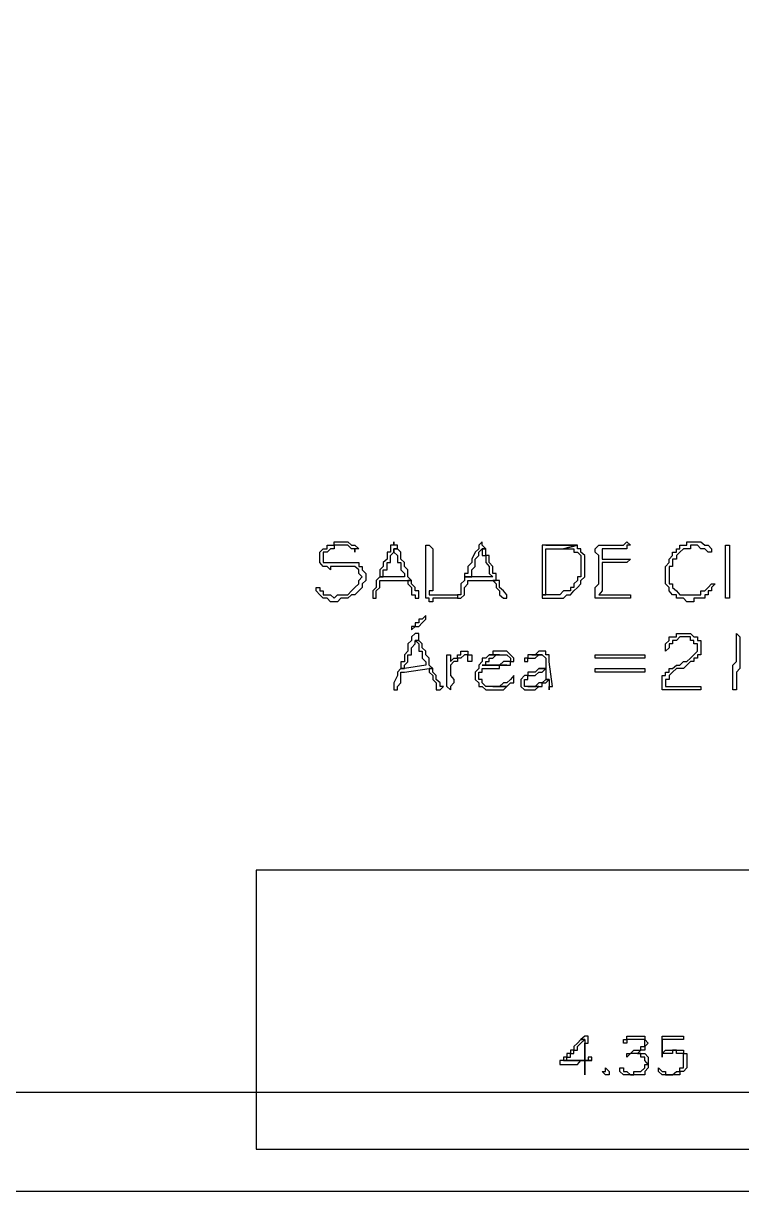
# Model space of a CAD drawing. Header units: millimetres. Extents: x -518.8 to -461.2, y 3.5 to 44.2.
# Drawn here: x -490.015 to -488.72, y 14.329 to 16.435 of the extents above; entities that cross this region are included whole.
import ezdxf

# ---------------------------------------------------------------- set-up
doc = ezdxf.new("R2010")
doc.units = ezdxf.units.MM
doc.header["$MEASUREMENT"] = 0
for name, color, linetype in [('10', 10, 'Continuous'), ('151', 151, 'Continuous'), ('16', 16, 'Continuous'), ('MYSOLIDS', 7, 'Continuous')]:
    doc.layers.add(name, color=color, linetype=linetype)

msp = doc.modelspace()

# ---------------------------------------------------------------- linework, layer by layer
at = {"layer": '10'}
msp.add_lwpolyline([(-486.7496, 14.3293), (-491.1105, 14.3293), (-491.1105, 18.3406)], dxfattribs=at)
at = {"layer": '151'}
msp.add_lwpolyline([(-488.5955, 14.406), (-488.5955, 14.909), (-489.5955, 14.909), (-489.5955, 14.406), (-488.5955, 14.406)], dxfattribs=at)
at = {"layer": '16'}
msp.add_lwpolyline([(-486.6985, 14.5082), (-491.1617, 14.5082)], dxfattribs=at)
at = {"layer": 'MYSOLIDS'}
for points in [[(-489.4173, 15.4819), (-489.4173, 15.4879), (-489.4173, 15.4879), (-489.4233, 15.4879), (-489.4233, 15.4879), (-489.4233, 15.4879), (-489.4301, 15.4947), (-489.4301, 15.4947), (-489.4361, 15.4947), (-489.4361, 15.4947), (-489.4429, 15.4947), (-489.4489, 15.4947), (-489.4549, 15.4947), (-489.4549, 15.4879), (-489.4617, 15.4879), (-489.4617, 15.4879), (-489.4677, 15.4819), (-489.4745, 15.4819), (-489.4745, 15.4759), (-489.4745, 15.4759), (-489.4745, 15.4691), (-489.4745, 15.4691), (-489.4745, 15.4631), (-489.4677, 15.4631), (-489.4617, 15.4631), (-489.4617, 15.4631), (-489.4617, 15.4631), (-489.4549, 15.4631), (-489.4489, 15.4631), (-489.4429, 15.4631), (-489.4429, 15.4631), (-489.4361, 15.4631), (-489.4301, 15.4631), (-489.4301, 15.4631), (-489.4233, 15.4631), (-489.4173, 15.4631), (-489.4173, 15.4631), (-489.4105, 15.4631), (-489.4105, 15.4563), (-489.4045, 15.4563), (-489.4045, 15.4563), (-489.4045, 15.4503), (-489.3978, 15.4436), (-489.3978, 15.4436), (-489.3978, 15.4375), (-489.3978, 15.4375), (-489.3978, 15.4308), (-489.4045, 15.4248), (-489.4045, 15.4248), (-489.4045, 15.418), (-489.4105, 15.412), (-489.4105, 15.412), (-489.4173, 15.4052), (-489.4173, 15.4052), (-489.4173, 15.4052), (-489.4233, 15.4052), (-489.4301, 15.3992), (-489.4301, 15.3992), (-489.4361, 15.3992), (-489.4429, 15.3992), (-489.4429, 15.3992), (-489.4489, 15.3924), (-489.4549, 15.3924), (-489.4549, 15.3924), (-489.4617, 15.3924), (-489.4677, 15.3992), (-489.4677, 15.3992), (-489.4745, 15.3992), (-489.4745, 15.3992), (-489.4805, 15.4052), (-489.4805, 15.4052), (-489.4872, 15.412), (-489.4872, 15.412), (-489.4872, 15.418), (-489.4872, 15.418), (-489.4805, 15.418), (-489.4805, 15.418), (-489.4805, 15.412), (-489.4805, 15.412), (-489.4745, 15.412), (-489.4745, 15.412), (-489.4745, 15.4052), (-489.4677, 15.4052), (-489.4677, 15.4052), (-489.4677, 15.4052), (-489.4617, 15.4052), (-489.4549, 15.3992), (-489.4489, 15.4052), (-489.4489, 15.4052), (-489.4429, 15.4052), (-489.4361, 15.4052), (-489.4301, 15.4052), (-489.4301, 15.4052), (-489.4233, 15.412), (-489.4233, 15.412), (-489.4233, 15.412), (-489.4173, 15.418), (-489.4173, 15.418), (-489.4105, 15.4248), (-489.4105, 15.4248), (-489.4105, 15.4308), (-489.4045, 15.4375), (-489.4045, 15.4375), (-489.4105, 15.4436), (-489.4105, 15.4503), (-489.4105, 15.4503), (-489.4105, 15.4503), (-489.4173, 15.4563), (-489.4173, 15.4563), (-489.4233, 15.4563), (-489.4233, 15.4563), (-489.4301, 15.4563), (-489.4361, 15.4563), (-489.4361, 15.4563), (-489.4429, 15.4563), (-489.4489, 15.4563), (-489.4549, 15.4563), (-489.4617, 15.4563), (-489.4617, 15.4503), (-489.4677, 15.4563), (-489.4745, 15.4563), (-489.4745, 15.4563), (-489.4745, 15.4563), (-489.4805, 15.4631), (-489.4805, 15.4631), (-489.4805, 15.4691), (-489.4805, 15.4691), (-489.4805, 15.4759), (-489.4805, 15.4759), (-489.4805, 15.4819), (-489.4745, 15.4879), (-489.4745, 15.4879), (-489.4677, 15.4879), (-489.4677, 15.4947), (-489.4617, 15.4947), (-489.4549, 15.4947), (-489.4549, 15.5007), (-489.4489, 15.5007), (-489.4429, 15.5007), (-489.4361, 15.5007), (-489.4361, 15.5007), (-489.4301, 15.5007), (-489.4301, 15.5007), (-489.4233, 15.4947), (-489.4233, 15.4947), (-489.4173, 15.4947), (-489.4105, 15.4879), (-489.4105, 15.4879), (-489.4173, 15.4879), (-489.4173, 15.4879), (-489.4173, 15.4819), (-489.4173, 15.4819), (-489.4173, 15.4819), (-489.4173, 15.4819), (-489.4173, 15.4819)], [(-489.3474, 15.5007), (-489.3474, 15.5007), (-489.3474, 15.4947), (-489.3474, 15.4947), (-489.3534, 15.4947), (-489.3534, 15.4879), (-489.3534, 15.4819), (-489.3594, 15.4819), (-489.3594, 15.4691), (-489.3662, 15.4631), (-489.3662, 15.4631), (-489.3662, 15.4563), (-489.3662, 15.4563), (-489.3722, 15.4503), (-489.3722, 15.4436), (-489.3722, 15.4436), (-489.3722, 15.4375), (-489.3662, 15.4375), (-489.3662, 15.4375), (-489.3662, 15.4436), (-489.3662, 15.4503), (-489.3594, 15.4503), (-489.3594, 15.4563), (-489.3594, 15.4563), (-489.3594, 15.4631), (-489.3534, 15.4631), (-489.3534, 15.4691), (-489.3534, 15.4759), (-489.3534, 15.4759), (-489.3474, 15.4819), (-489.3474, 15.4879), (-489.3406, 15.4879), (-489.3406, 15.4947), (-489.3474, 15.4947), (-489.3474, 15.5007), (-489.3474, 15.5007)], [(-489.188, 15.5007), (-489.188, 15.5007), (-489.194, 15.4947), (-489.194, 15.4947), (-489.194, 15.4947), (-489.194, 15.4879), (-489.2008, 15.4819), (-489.2008, 15.4819), (-489.2068, 15.4691), (-489.2068, 15.4631), (-489.2068, 15.4631), (-489.2136, 15.4563), (-489.2136, 15.4563), (-489.2136, 15.4503), (-489.2136, 15.4436), (-489.2196, 15.4436), (-489.2196, 15.4375), (-489.2136, 15.4375), (-489.2068, 15.4375), (-489.2068, 15.4436), (-489.2068, 15.4503), (-489.2068, 15.4503), (-489.2008, 15.4563), (-489.2008, 15.4563), (-489.2008, 15.4631), (-489.2008, 15.4631), (-489.2008, 15.4691), (-489.194, 15.4759), (-489.194, 15.4759), (-489.194, 15.4819), (-489.188, 15.4879), (-489.1812, 15.4879), (-489.188, 15.4947), (-489.188, 15.4947), (-489.188, 15.5007), (-489.188, 15.5007)], [(-488.9714, 15.4691), (-488.9271, 15.4691), (-488.9271, 15.4691), (-488.9271, 15.4691), (-488.9271, 15.4691), (-488.9203, 15.4691), (-488.9203, 15.4691), (-488.9271, 15.4631), (-488.9271, 15.4631), (-488.9271, 15.4631), (-488.9271, 15.4631), (-488.9714, 15.4631), (-488.9714, 15.4563), (-488.9714, 15.4563), (-488.9714, 15.4503), (-488.9714, 15.4503), (-488.9714, 15.4503), (-488.9714, 15.4436), (-488.9714, 15.4375), (-488.9714, 15.4375), (-488.9714, 15.4308), (-488.9714, 15.4308), (-488.9714, 15.4248), (-488.9714, 15.418), (-488.9714, 15.418), (-488.9714, 15.412), (-488.9775, 15.4052), (-488.9775, 15.4052), (-488.9714, 15.4052), (-488.9654, 15.4052), (-488.9587, 15.4052), (-488.9587, 15.4052), (-488.9527, 15.4052), (-488.9459, 15.4052), (-488.9459, 15.4052), (-488.9399, 15.4052), (-488.9331, 15.4052), (-488.9331, 15.4052), (-488.9271, 15.4052), (-488.9271, 15.4052), (-488.9203, 15.4052), (-488.9203, 15.4052), (-488.9203, 15.4052), (-488.9203, 15.4052), (-488.9203, 15.3992), (-488.9271, 15.3992), (-488.9331, 15.3992), (-488.9331, 15.3992), (-488.9399, 15.3992), (-488.9399, 15.3992), (-488.9459, 15.3992), (-488.9527, 15.3992), (-488.9587, 15.3992), (-488.9587, 15.3992), (-488.9654, 15.3992), (-488.9714, 15.3992), (-488.9714, 15.3992), (-488.9775, 15.3992), (-488.9775, 15.3992), (-488.9842, 15.3992), (-488.9842, 15.3992), (-488.9842, 15.3992), (-488.9842, 15.3992), (-488.9842, 15.4052), (-488.9842, 15.4052), (-488.9842, 15.412), (-488.9842, 15.418), (-488.9775, 15.4248), (-488.9775, 15.4248), (-488.9775, 15.4308), (-488.9775, 15.4375), (-488.9775, 15.4436), (-488.9775, 15.4436), (-488.9775, 15.4503), (-488.9775, 15.4503), (-488.9775, 15.4563), (-488.9775, 15.4631), (-488.9775, 15.4691), (-488.9775, 15.4691), (-488.9775, 15.4759), (-488.9842, 15.4819), (-488.9842, 15.4879), (-488.9842, 15.4879), (-488.9842, 15.4879), (-488.9842, 15.4879), (-488.9775, 15.4947), (-488.9775, 15.4947), (-488.9775, 15.4947), (-488.9775, 15.4947), (-488.9714, 15.4947), (-488.9654, 15.4947), (-488.9587, 15.4947), (-488.9587, 15.4947), (-488.9587, 15.4947), (-488.9527, 15.4947), (-488.9459, 15.4947), (-488.9459, 15.4947), (-488.9399, 15.4947), (-488.9331, 15.4947), (-488.9331, 15.4947), (-488.9271, 15.5007), (-488.9271, 15.5007), (-488.9271, 15.5007), (-488.9203, 15.4947), (-488.9203, 15.4947), (-488.9203, 15.4947), (-488.9203, 15.4947), (-488.9203, 15.4947), (-488.9203, 15.4947), (-488.9271, 15.4947), (-488.9271, 15.4879), (-488.9331, 15.4879), (-488.9399, 15.4879), (-488.9459, 15.4879), (-488.9527, 15.4879), (-488.9587, 15.4879), (-488.9654, 15.4879), (-488.9654, 15.4879), (-488.9714, 15.4879), (-488.9714, 15.4879), (-488.9714, 15.4819), (-488.9714, 15.4819), (-488.9714, 15.4759), (-488.9714, 15.4759), (-488.9714, 15.4691), (-488.9714, 15.4691), (-488.9714, 15.4691), (-488.9714, 15.4691), (-488.9714, 15.4691)], [(-488.806, 15.4947), (-488.8121, 15.4947), (-488.8121, 15.4879), (-488.8188, 15.4879), (-488.8248, 15.4879), (-488.8248, 15.4879), (-488.8316, 15.4819), (-488.8316, 15.4819), (-488.8376, 15.4759), (-488.8376, 15.4759), (-488.8376, 15.4691), (-488.8444, 15.4691), (-488.8444, 15.4631), (-488.8444, 15.4631), (-488.8444, 15.4563), (-488.8504, 15.4563), (-488.8504, 15.4503), (-488.8504, 15.4436), (-488.8504, 15.4436), (-488.8504, 15.4375), (-488.8504, 15.4308), (-488.8504, 15.4248), (-488.8444, 15.4248), (-488.8444, 15.418), (-488.8444, 15.418), (-488.8376, 15.412), (-488.8376, 15.412), (-488.8316, 15.4052), (-488.8316, 15.4052), (-488.8248, 15.4052), (-488.8188, 15.4052), (-488.8121, 15.4052), (-488.8121, 15.4052), (-488.806, 15.4052), (-488.806, 15.4052), (-488.7993, 15.4052), (-488.7993, 15.4052), (-488.7933, 15.4052), (-488.7933, 15.412), (-488.7865, 15.412), (-488.7865, 15.412), (-488.7805, 15.418), (-488.7805, 15.418), (-488.7745, 15.4248), (-488.7745, 15.4248), (-488.7745, 15.4248), (-488.7745, 15.4248), (-488.7677, 15.4248), (-488.7677, 15.4248), (-488.7745, 15.418), (-488.7745, 15.418), (-488.7745, 15.412), (-488.7805, 15.412), (-488.7805, 15.4052), (-488.7865, 15.4052), (-488.7865, 15.3992), (-488.7933, 15.3992), (-488.7933, 15.3992), (-488.7993, 15.3992), (-488.806, 15.3992), (-488.806, 15.3924), (-488.8121, 15.3924), (-488.8121, 15.3924), (-488.8188, 15.3924), (-488.8248, 15.3992), (-488.8248, 15.3992), (-488.8316, 15.3992), (-488.8376, 15.3992), (-488.8376, 15.4052), (-488.8444, 15.4052), (-488.8444, 15.4052), (-488.8504, 15.412), (-488.8504, 15.412), (-488.8504, 15.418), (-488.8572, 15.4248), (-488.8572, 15.4248), (-488.8572, 15.4308), (-488.8572, 15.4375), (-488.8572, 15.4375), (-488.8572, 15.4436), (-488.8572, 15.4503), (-488.8572, 15.4563), (-488.8572, 15.4563), (-488.8504, 15.4631), (-488.8504, 15.4691), (-488.8504, 15.4691), (-488.8444, 15.4759), (-488.8444, 15.4759), (-488.8444, 15.4819), (-488.8376, 15.4819), (-488.8376, 15.4879), (-488.8316, 15.4879), (-488.8316, 15.4947), (-488.8248, 15.4947), (-488.8188, 15.4947), (-488.8188, 15.5007), (-488.8121, 15.5007), (-488.806, 15.5007), (-488.806, 15.5007), (-488.7993, 15.5007), (-488.7933, 15.5007), (-488.7933, 15.5007), (-488.7865, 15.4947), (-488.7805, 15.4947), (-488.7805, 15.4947), (-488.7745, 15.4879), (-488.7745, 15.4879), (-488.7745, 15.4819), (-488.7745, 15.4819), (-488.7745, 15.4819), (-488.7745, 15.4819), (-488.7745, 15.4819), (-488.7745, 15.4819), (-488.7805, 15.4819), (-488.7805, 15.4819), (-488.7805, 15.4819), (-488.7805, 15.4819), (-488.7865, 15.4879), (-488.7865, 15.4879), (-488.7933, 15.4879), (-488.7993, 15.4947), (-488.7993, 15.4947), (-488.806, 15.4947), (-488.806, 15.4947), (-488.806, 15.4947), (-488.806, 15.4947)], [(-489.3406, 15.4879), (-489.3474, 15.4879), (-489.3474, 15.4879), (-489.3474, 15.4819), (-489.3406, 15.4759), (-489.3406, 15.4759), (-489.3406, 15.4691), (-489.3406, 15.4631), (-489.3346, 15.4631), (-489.3346, 15.4563), (-489.3346, 15.4503), (-489.3346, 15.4503), (-489.3278, 15.4436), (-489.3278, 15.4375), (-489.3662, 15.4375), (-489.3722, 15.4375), (-489.379, 15.4308), (-489.379, 15.4308), (-489.379, 15.4248), (-489.379, 15.418), (-489.379, 15.418), (-489.385, 15.412), (-489.385, 15.4052), (-489.385, 15.4052), (-489.385, 15.3992), (-489.385, 15.3992), (-489.385, 15.3992), (-489.385, 15.3992), (-489.379, 15.3992), (-489.379, 15.4052), (-489.379, 15.412), (-489.379, 15.412), (-489.3722, 15.418), (-489.3722, 15.4248), (-489.3722, 15.4248), (-489.3722, 15.4308), (-489.3218, 15.4308), (-489.3151, 15.4308), (-489.3218, 15.4375), (-489.3218, 15.4436), (-489.3218, 15.4436), (-489.3218, 15.4503), (-489.3278, 15.4563), (-489.3278, 15.4563), (-489.3278, 15.4631), (-489.3278, 15.4631), (-489.3346, 15.4691), (-489.3346, 15.4759), (-489.3346, 15.4759), (-489.3346, 15.4759), (-489.3346, 15.4819), (-489.3406, 15.4879), (-489.3406, 15.4879), (-489.3406, 15.4879)], [(-489.2835, 15.4052), (-489.2767, 15.4052), (-489.2707, 15.4052), (-489.2639, 15.4052), (-489.2639, 15.4052), (-489.2579, 15.4052), (-489.2519, 15.4052), (-489.2451, 15.4052), (-489.2451, 15.4052), (-489.2391, 15.4052), (-489.2391, 15.4052), (-489.2324, 15.4052), (-489.2324, 15.4052), (-489.2324, 15.3992), (-489.2324, 15.3992), (-489.2324, 15.3992), (-489.2391, 15.3992), (-489.2451, 15.3992), (-489.2451, 15.3992), (-489.2451, 15.3992), (-489.2519, 15.3992), (-489.2579, 15.3992), (-489.2639, 15.3992), (-489.2639, 15.3992), (-489.2707, 15.3992), (-489.2767, 15.3992), (-489.2767, 15.3924), (-489.2835, 15.3924), (-489.2835, 15.3924), (-489.2835, 15.3992), (-489.2835, 15.3992), (-489.2895, 15.3992), (-489.2895, 15.3992), (-489.2895, 15.4052), (-489.2895, 15.4052), (-489.2895, 15.412), (-489.2895, 15.418), (-489.2895, 15.418), (-489.2895, 15.4248), (-489.2895, 15.4308), (-489.2895, 15.4308), (-489.2895, 15.4375), (-489.2895, 15.4436), (-489.2895, 15.4503), (-489.2895, 15.4503), (-489.2895, 15.4563), (-489.2895, 15.4563), (-489.2895, 15.4631), (-489.2895, 15.4691), (-489.2895, 15.4759), (-489.2895, 15.4759), (-489.2895, 15.4819), (-489.2895, 15.4879), (-489.2895, 15.4947), (-489.2895, 15.4947), (-489.2895, 15.4947), (-489.2895, 15.4947), (-489.2835, 15.4947), (-489.2835, 15.4947), (-489.2835, 15.4947), (-489.2835, 15.4947), (-489.2835, 15.4947), (-489.2835, 15.4947), (-489.2835, 15.4947), (-489.2767, 15.4879), (-489.2767, 15.4819), (-489.2767, 15.4759), (-489.2767, 15.4759), (-489.2767, 15.4691), (-489.2767, 15.4631), (-489.2767, 15.4563), (-489.2767, 15.4563), (-489.2767, 15.4503), (-489.2767, 15.4436), (-489.2767, 15.4436), (-489.2767, 15.4375), (-489.2767, 15.4308), (-489.2767, 15.4308), (-489.2767, 15.4248), (-489.2767, 15.4248), (-489.2767, 15.418), (-489.2767, 15.412), (-489.2835, 15.412), (-489.2835, 15.4052), (-489.2835, 15.4052), (-489.2835, 15.4052), (-489.2835, 15.4052), (-489.2835, 15.4052)], [(-489.1812, 15.4879), (-489.188, 15.4879), (-489.188, 15.4879), (-489.188, 15.4819), (-489.188, 15.4759), (-489.1812, 15.4759), (-489.1812, 15.4691), (-489.1812, 15.4631), (-489.1812, 15.4631), (-489.1752, 15.4563), (-489.1752, 15.4503), (-489.1752, 15.4503), (-489.1752, 15.4436), (-489.1684, 15.4375), (-489.2136, 15.4375), (-489.2196, 15.4375), (-489.2196, 15.4308), (-489.2196, 15.4308), (-489.2263, 15.4248), (-489.2263, 15.418), (-489.2263, 15.418), (-489.2263, 15.412), (-489.2263, 15.4052), (-489.2324, 15.4052), (-489.2324, 15.3992), (-489.2263, 15.3992), (-489.2263, 15.3992), (-489.2263, 15.3992), (-489.2263, 15.3992), (-489.2196, 15.4052), (-489.2196, 15.412), (-489.2196, 15.412), (-489.2196, 15.418), (-489.2136, 15.4248), (-489.2136, 15.4248), (-489.2136, 15.4308), (-489.1684, 15.4308), (-489.1624, 15.4308), (-489.1624, 15.4375), (-489.1624, 15.4436), (-489.1684, 15.4436), (-489.1684, 15.4503), (-489.1684, 15.4563), (-489.1684, 15.4563), (-489.1752, 15.4631), (-489.1752, 15.4631), (-489.1752, 15.4691), (-489.1752, 15.4759), (-489.1752, 15.4759), (-489.1812, 15.4759), (-489.1812, 15.4819), (-489.1812, 15.4879), (-489.1812, 15.4879), (-489.1812, 15.4879)], [(-489.0158, 15.4947), (-489.0414, 15.4879), (-489.0414, 15.4879), (-489.0354, 15.4879), (-489.0354, 15.4879), (-489.0286, 15.4879), (-489.0226, 15.4879), (-489.0226, 15.4819), (-489.0158, 15.4819), (-489.0158, 15.4819), (-489.0158, 15.4819), (-489.0098, 15.4759), (-489.0098, 15.4691), (-489.0098, 15.4691), (-489.0098, 15.4631), (-489.0098, 15.4563), (-489.0098, 15.4503), (-489.0098, 15.4503), (-489.0098, 15.4436), (-489.0098, 15.4375), (-489.0158, 15.4375), (-489.0158, 15.4308), (-489.0158, 15.4308), (-489.0226, 15.4248), (-489.0226, 15.418), (-489.0286, 15.418), (-489.0286, 15.412), (-489.0354, 15.412), (-489.0354, 15.412), (-489.0414, 15.412), (-489.0481, 15.4052), (-489.0481, 15.4052), (-489.0481, 15.4052), (-489.0542, 15.4052), (-489.0609, 15.4052), (-489.0609, 15.4052), (-489.0669, 15.4052), (-489.073, 15.4052), (-489.0797, 15.4052), (-489.0797, 15.3992), (-489.0797, 15.3992), (-489.0797, 15.3992), (-489.073, 15.3992), (-489.073, 15.3992), (-489.0669, 15.3992), (-489.0609, 15.3992), (-489.0542, 15.3992), (-489.0542, 15.3992), (-489.0481, 15.3992), (-489.0481, 15.3992), (-489.0414, 15.3992), (-489.0354, 15.4052), (-489.0286, 15.4052), (-489.0286, 15.4052), (-489.0286, 15.4052), (-489.0226, 15.412), (-489.0226, 15.412), (-489.0158, 15.418), (-489.0158, 15.418), (-489.0098, 15.4248), (-489.0098, 15.4248), (-489.0098, 15.4308), (-489.003, 15.4375), (-489.003, 15.4375), (-489.003, 15.4436), (-489.003, 15.4503), (-489.003, 15.4503), (-489.003, 15.4563), (-489.003, 15.4563), (-489.003, 15.4631), (-489.003, 15.4691), (-489.003, 15.4759), (-489.003, 15.4759), (-489.0098, 15.4819), (-489.0098, 15.4819), (-489.0098, 15.4879), (-489.0098, 15.4879), (-489.0158, 15.4879), (-489.0158, 15.4947), (-489.0158, 15.4947)], [(-489.0797, 15.4947), (-489.0797, 15.4947), (-489.0797, 15.4947), (-489.0797, 15.4879), (-489.0797, 15.4879), (-489.0797, 15.4819), (-489.0797, 15.4759), (-489.0797, 15.4759), (-489.0797, 15.4691), (-489.0797, 15.4631), (-489.0797, 15.4563), (-489.0797, 15.4563), (-489.0797, 15.4503), (-489.0797, 15.4436), (-489.0797, 15.4375), (-489.0797, 15.4375), (-489.0797, 15.4308), (-489.0797, 15.4248), (-489.0797, 15.418), (-489.0797, 15.418), (-489.0797, 15.412), (-489.0797, 15.4052), (-489.0797, 15.4052), (-489.073, 15.4052), (-489.073, 15.4052), (-489.073, 15.412), (-489.073, 15.418), (-489.073, 15.418), (-489.073, 15.4248), (-489.073, 15.4308), (-489.073, 15.4375), (-489.073, 15.4375), (-489.073, 15.4436), (-489.073, 15.4436), (-489.073, 15.4503), (-489.073, 15.4563), (-489.073, 15.4631), (-489.073, 15.4631), (-489.073, 15.4691), (-489.073, 15.4759), (-489.073, 15.4759), (-489.073, 15.4819), (-489.073, 15.4879), (-489.073, 15.4879), (-489.0669, 15.4879), (-489.0609, 15.4879), (-489.0609, 15.4879), (-489.0542, 15.4879), (-489.0542, 15.4879), (-489.0481, 15.4879), (-489.0414, 15.4879), (-489.0158, 15.4947), (-489.0226, 15.4947), (-489.073, 15.4947), (-489.073, 15.4947), (-489.0797, 15.4947), (-489.0797, 15.4947)], [(-489.0414, 15.4947), (-489.0481, 15.4947), (-489.0481, 15.4947), (-489.0542, 15.4947), (-489.0542, 15.4947), (-489.0609, 15.4947), (-489.0669, 15.4947), (-489.0669, 15.4947), (-489.073, 15.4947), (-489.0226, 15.4947), (-489.0286, 15.4947), (-489.0286, 15.4947), (-489.0354, 15.4947), (-489.0414, 15.4947), (-489.0414, 15.4947)], [(-488.7421, 15.4375), (-488.7421, 15.4375), (-488.7421, 15.4308), (-488.7421, 15.4248), (-488.7421, 15.418), (-488.7421, 15.418), (-488.7421, 15.412), (-488.7421, 15.4052), (-488.7421, 15.4052), (-488.7421, 15.4052), (-488.7421, 15.3992), (-488.7421, 15.3992), (-488.7489, 15.3992), (-488.7489, 15.3992), (-488.7489, 15.3992), (-488.7489, 15.3992), (-488.7489, 15.3992), (-488.7489, 15.3992), (-488.7489, 15.3992), (-488.7489, 15.3992), (-488.7489, 15.4052), (-488.7489, 15.412), (-488.7489, 15.412), (-488.7489, 15.418), (-488.7489, 15.4248), (-488.7489, 15.4308), (-488.7489, 15.4308), (-488.7489, 15.4375), (-488.7489, 15.4436), (-488.7489, 15.4436), (-488.7489, 15.4503), (-488.7489, 15.4563), (-488.7489, 15.4631), (-488.7489, 15.4691), (-488.7489, 15.4691), (-488.7489, 15.4759), (-488.7489, 15.4819), (-488.7489, 15.4819), (-488.7489, 15.4879), (-488.7489, 15.4947), (-488.7489, 15.4947), (-488.7489, 15.4947), (-488.7489, 15.4947), (-488.7489, 15.4947), (-488.7489, 15.4947), (-488.7489, 15.4947), (-488.7421, 15.4947), (-488.7421, 15.4947), (-488.7421, 15.4947), (-488.7421, 15.4947), (-488.7421, 15.4879), (-488.7421, 15.4879), (-488.7421, 15.4819), (-488.7421, 15.4819), (-488.7421, 15.4759), (-488.7421, 15.4691), (-488.7421, 15.4631), (-488.7421, 15.4631), (-488.7421, 15.4563), (-488.7421, 15.4503), (-488.7421, 15.4436), (-488.7421, 15.4436), (-488.7421, 15.4375), (-488.7421, 15.4375), (-488.7421, 15.4375), (-488.7421, 15.4375)], [(-489.3151, 15.4308), (-489.3218, 15.4308), (-489.3218, 15.4308), (-489.3218, 15.4248), (-489.3218, 15.4248), (-489.3151, 15.418), (-489.3151, 15.412), (-489.3151, 15.4052), (-489.309, 15.4052), (-489.309, 15.3992), (-489.309, 15.3992), (-489.3023, 15.3992), (-489.3023, 15.3992), (-489.3023, 15.3992), (-489.3023, 15.4052), (-489.3023, 15.412), (-489.309, 15.412), (-489.309, 15.418), (-489.3151, 15.4248), (-489.3151, 15.4308), (-489.3151, 15.4308), (-489.3151, 15.4308)], [(-489.1624, 15.4308), (-489.1684, 15.4308), (-489.1684, 15.4308), (-489.1624, 15.4248), (-489.1624, 15.4248), (-489.1624, 15.418), (-489.1564, 15.412), (-489.1564, 15.4052), (-489.1564, 15.4052), (-489.1496, 15.3992), (-489.1496, 15.3992), (-489.1496, 15.3992), (-489.1436, 15.3992), (-489.1436, 15.3992), (-489.1436, 15.4052), (-489.1496, 15.412), (-489.1496, 15.412), (-489.1564, 15.418), (-489.1564, 15.4248), (-489.1564, 15.4308), (-489.1624, 15.4308), (-489.1624, 15.4308)], [(-489.2895, 15.3676), (-489.2895, 15.3676), (-489.2963, 15.3609), (-489.2963, 15.3609), (-489.3023, 15.3609), (-489.3023, 15.3548), (-489.309, 15.3548), (-489.309, 15.3481), (-489.3151, 15.3481), (-489.3151, 15.3481), (-489.3151, 15.3421), (-489.3151, 15.3421), (-489.3151, 15.3421), (-489.309, 15.3481), (-489.309, 15.3481), (-489.3023, 15.3481), (-489.2963, 15.3548), (-489.2963, 15.3548), (-489.2963, 15.3548), (-489.2895, 15.3609), (-489.2895, 15.3609), (-489.2895, 15.3676), (-489.2895, 15.3676), (-489.2895, 15.3676), (-489.2895, 15.3676)], [(-489.309, 15.3353), (-489.309, 15.3353), (-489.309, 15.3353), (-489.309, 15.3353), (-489.3151, 15.3293), (-489.3151, 15.3225), (-489.3151, 15.3225), (-489.3218, 15.3165), (-489.3218, 15.3097), (-489.3218, 15.3037), (-489.3278, 15.2969), (-489.3278, 15.2909), (-489.3278, 15.2909), (-489.3278, 15.2842), (-489.3346, 15.2842), (-489.3346, 15.2782), (-489.3346, 15.2721), (-489.3278, 15.2721), (-489.3278, 15.2782), (-489.3278, 15.2782), (-489.3218, 15.2842), (-489.3218, 15.2909), (-489.3218, 15.2969), (-489.3218, 15.2969), (-489.3151, 15.2969), (-489.3151, 15.3037), (-489.3151, 15.3037), (-489.3151, 15.3097), (-489.309, 15.3165), (-489.309, 15.3225), (-489.309, 15.3225), (-489.3023, 15.3225), (-489.3023, 15.3293), (-489.3023, 15.3353), (-489.309, 15.3353), (-489.309, 15.3353)], [(-488.8572, 15.2398), (-488.7933, 15.2398), (-488.7933, 15.2398), (-488.7933, 15.2398), (-488.7933, 15.2398), (-488.7933, 15.2398), (-488.7933, 15.2398), (-488.7933, 15.2398), (-488.7933, 15.2338), (-488.7933, 15.2338), (-488.8572, 15.2338), (-488.8572, 15.2338), (-488.8572, 15.2338), (-488.8572, 15.2338), (-488.8572, 15.2338), (-488.8632, 15.2338), (-488.8632, 15.2338), (-488.8632, 15.2398), (-488.8632, 15.2398), (-488.8632, 15.2466), (-488.8632, 15.2466), (-488.8632, 15.2526), (-488.8632, 15.2594), (-488.8572, 15.2594), (-488.8572, 15.2594), (-488.8572, 15.2654), (-488.8504, 15.2654), (-488.8504, 15.2721), (-488.8444, 15.2721), (-488.8444, 15.2721), (-488.8376, 15.2782), (-488.8376, 15.2782), (-488.8316, 15.2782), (-488.8248, 15.2849), (-488.8188, 15.2849), (-488.8188, 15.2849), (-488.8121, 15.2909), (-488.8121, 15.2909), (-488.8121, 15.2909), (-488.806, 15.2969), (-488.806, 15.2969), (-488.7993, 15.3037), (-488.7993, 15.3097), (-488.7993, 15.3097), (-488.7993, 15.3165), (-488.806, 15.3165), (-488.806, 15.3225), (-488.806, 15.3225), (-488.8121, 15.3225), (-488.8121, 15.3293), (-488.8188, 15.3293), (-488.8248, 15.3293), (-488.8316, 15.3293), (-488.8316, 15.3293), (-488.8376, 15.3225), (-488.8376, 15.3225), (-488.8444, 15.3225), (-488.8444, 15.3165), (-488.8504, 15.3165), (-488.8504, 15.3165), (-488.8504, 15.3097), (-488.8504, 15.3097), (-488.8572, 15.3037), (-488.8572, 15.3037), (-488.8572, 15.3037), (-488.8572, 15.3037), (-488.8572, 15.3097), (-488.8572, 15.3097), (-488.8572, 15.3097), (-488.8572, 15.3165), (-488.8572, 15.3165), (-488.8504, 15.3225), (-488.8504, 15.3225), (-488.8504, 15.3293), (-488.8444, 15.3293), (-488.8376, 15.3293), (-488.8376, 15.3293), (-488.8376, 15.3353), (-488.8316, 15.3353), (-488.8248, 15.3353), (-488.8248, 15.3353), (-488.8188, 15.3353), (-488.8121, 15.3353), (-488.8121, 15.3353), (-488.806, 15.3293), (-488.7993, 15.3293), (-488.7993, 15.3293), (-488.7993, 15.3225), (-488.7933, 15.3225), (-488.7933, 15.3165), (-488.7933, 15.3097), (-488.7933, 15.3097), (-488.7933, 15.3037), (-488.7933, 15.2969), (-488.7933, 15.2969), (-488.7993, 15.2969), (-488.7993, 15.2909), (-488.806, 15.2909), (-488.806, 15.2849), (-488.806, 15.2849), (-488.8121, 15.2849), (-488.8188, 15.2782), (-488.8188, 15.2782), (-488.8248, 15.2721), (-488.8316, 15.2721), (-488.8316, 15.2721), (-488.8376, 15.2721), (-488.8444, 15.2654), (-488.8444, 15.2654), (-488.8504, 15.2594), (-488.8504, 15.2594), (-488.8504, 15.2526), (-488.8572, 15.2526), (-488.8572, 15.2466), (-488.8572, 15.2398), (-488.8572, 15.2398), (-488.8572, 15.2398), (-488.8572, 15.2398)], [(-488.7361, 15.2398), (-488.7361, 15.2398), (-488.7361, 15.2466), (-488.7361, 15.2466), (-488.7361, 15.2526), (-488.7361, 15.2594), (-488.7361, 15.2654), (-488.7361, 15.2654), (-488.7361, 15.2721), (-488.7361, 15.2782), (-488.7293, 15.2849), (-488.7293, 15.2849), (-488.7293, 15.2909), (-488.7293, 15.2969), (-488.7293, 15.2969), (-488.7293, 15.3037), (-488.7293, 15.3097), (-488.7293, 15.3097), (-488.7293, 15.3165), (-488.7293, 15.3225), (-488.7293, 15.3293), (-488.7293, 15.3293), (-488.7293, 15.3353), (-488.7293, 15.3353), (-488.7293, 15.3353), (-488.7293, 15.3353), (-488.7233, 15.3293), (-488.7233, 15.3293), (-488.7233, 15.3293), (-488.7233, 15.3225), (-488.7233, 15.3225), (-488.7233, 15.3165), (-488.7233, 15.3097), (-488.7233, 15.3037), (-488.7233, 15.3037), (-488.7233, 15.2969), (-488.7233, 15.2909), (-488.7233, 15.2909), (-488.7233, 15.2849), (-488.7233, 15.2782), (-488.7233, 15.2721), (-488.7233, 15.2721), (-488.7293, 15.2654), (-488.7293, 15.2594), (-488.7293, 15.2526), (-488.7293, 15.2526), (-488.7293, 15.2466), (-488.7293, 15.2466), (-488.7293, 15.2398), (-488.7293, 15.2398), (-488.7293, 15.2338), (-488.7293, 15.2338), (-488.7293, 15.2338), (-488.7293, 15.2338), (-488.7361, 15.2338), (-488.7361, 15.2338), (-488.7361, 15.2398), (-488.7361, 15.2398), (-488.7361, 15.2398), (-488.7361, 15.2398), (-488.7361, 15.2398)], [(-489.3023, 15.3225), (-489.309, 15.3225), (-489.309, 15.3225), (-489.3023, 15.3165), (-489.3023, 15.3165), (-489.3023, 15.3097), (-489.3023, 15.3037), (-489.2963, 15.3037), (-489.2963, 15.2969), (-489.2963, 15.2909), (-489.2963, 15.2909), (-489.2895, 15.2842), (-489.2895, 15.2782), (-489.2895, 15.2782), (-489.3278, 15.2721), (-489.3346, 15.2721), (-489.3346, 15.2721), (-489.3406, 15.2654), (-489.3406, 15.2594), (-489.3406, 15.2594), (-489.3406, 15.2594), (-489.3474, 15.2466), (-489.3474, 15.2466), (-489.3474, 15.2398), (-489.3474, 15.2398), (-489.3474, 15.2338), (-489.3406, 15.2338), (-489.3406, 15.2338), (-489.3406, 15.2398), (-489.3406, 15.2398), (-489.3346, 15.2466), (-489.3346, 15.2466), (-489.3346, 15.2526), (-489.3346, 15.2594), (-489.3346, 15.2654), (-489.3278, 15.2654), (-489.2835, 15.2721), (-489.2767, 15.2721), (-489.2767, 15.2721), (-489.2835, 15.2782), (-489.2835, 15.2842), (-489.2835, 15.2842), (-489.2835, 15.2909), (-489.2895, 15.2969), (-489.2895, 15.2969), (-489.2895, 15.3037), (-489.2895, 15.3037), (-489.2963, 15.3097), (-489.2963, 15.3097), (-489.2963, 15.3165), (-489.2963, 15.3165), (-489.3023, 15.3225), (-489.3023, 15.3225), (-489.3023, 15.3225)], [(-489.2451, 15.2849), (-489.2391, 15.2909), (-489.2324, 15.2909), (-489.2324, 15.2969), (-489.2263, 15.2969), (-489.2263, 15.3037), (-489.2196, 15.3037), (-489.2196, 15.3037), (-489.2136, 15.3037), (-489.2136, 15.2969), (-489.2068, 15.2969), (-489.2068, 15.2909), (-489.2068, 15.2909), (-489.2068, 15.2849), (-489.2068, 15.2849), (-489.2136, 15.2849), (-489.2136, 15.2849), (-489.2136, 15.2849), (-489.2136, 15.2849), (-489.2136, 15.2849), (-489.2136, 15.2849), (-489.2136, 15.2849), (-489.2136, 15.2849), (-489.2136, 15.2909), (-489.2136, 15.2909), (-489.2136, 15.2909), (-489.2136, 15.2969), (-489.2196, 15.2969), (-489.2196, 15.2969), (-489.2196, 15.2969), (-489.2263, 15.2909), (-489.2263, 15.2909), (-489.2324, 15.2909), (-489.2324, 15.2849), (-489.2391, 15.2849), (-489.2451, 15.2782), (-489.2451, 15.2782), (-489.2451, 15.2782), (-489.2451, 15.2721), (-489.2451, 15.2654), (-489.2451, 15.2654), (-489.2451, 15.2594), (-489.2391, 15.2526), (-489.2391, 15.2466), (-489.2391, 15.2466), (-489.2391, 15.2466), (-489.2391, 15.2466), (-489.2451, 15.2398), (-489.2451, 15.2338), (-489.2451, 15.2338), (-489.2451, 15.2338), (-489.2451, 15.2338), (-489.2451, 15.2338), (-489.2519, 15.2398), (-489.2519, 15.2398), (-489.2519, 15.2466), (-489.2519, 15.2526), (-489.2519, 15.2594), (-489.2519, 15.2654), (-489.2519, 15.2654), (-489.2519, 15.2721), (-489.2519, 15.2782), (-489.2519, 15.2849), (-489.2519, 15.2849), (-489.2519, 15.2909), (-489.2519, 15.2909), (-489.2519, 15.2909), (-489.2519, 15.2969), (-489.2519, 15.2969), (-489.2451, 15.2969), (-489.2451, 15.2969), (-489.2451, 15.2969), (-489.2451, 15.2909), (-489.2451, 15.2849), (-489.2451, 15.2849), (-489.2451, 15.2849), (-489.2451, 15.2849), (-489.2451, 15.2849), (-489.2451, 15.2849)], [(-489.1752, 15.2969), (-489.1752, 15.2969), (-489.1812, 15.2909), (-489.188, 15.2909), (-489.188, 15.2849), (-489.188, 15.2849), (-489.194, 15.2782), (-489.194, 15.2721), (-489.194, 15.2721), (-489.2008, 15.2654), (-489.2008, 15.2654), (-489.2008, 15.2594), (-489.2008, 15.2526), (-489.2008, 15.2526), (-489.194, 15.2466), (-489.194, 15.2398), (-489.188, 15.2398), (-489.188, 15.2398), (-489.188, 15.2398), (-489.1812, 15.2338), (-489.1812, 15.2338), (-489.1752, 15.2338), (-489.1684, 15.2338), (-489.1684, 15.2338), (-489.1624, 15.2338), (-489.1564, 15.2338), (-489.1564, 15.2338), (-489.1496, 15.2338), (-489.1496, 15.2338), (-489.1436, 15.2398), (-489.1684, 15.2398), (-489.1752, 15.2398), (-489.1812, 15.2398), (-489.1812, 15.2398), (-489.188, 15.2466), (-489.188, 15.2466), (-489.188, 15.2526), (-489.194, 15.2526), (-489.194, 15.2594), (-489.194, 15.2594), (-489.194, 15.2654), (-489.188, 15.2654), (-489.188, 15.2721), (-489.188, 15.2721), (-489.1812, 15.2721), (-489.1752, 15.2721), (-489.1684, 15.2721), (-489.1624, 15.2721), (-489.1564, 15.2721), (-489.1564, 15.2782), (-489.1496, 15.2782), (-489.1496, 15.2782), (-489.1436, 15.2782), (-489.188, 15.2782), (-489.1812, 15.2782), (-489.1812, 15.2849), (-489.1752, 15.2849), (-489.1752, 15.2909), (-489.1684, 15.2909), (-489.1684, 15.2909), (-489.1624, 15.2969), (-489.1564, 15.2969), (-489.1564, 15.2969), (-489.1752, 15.2969), (-489.1752, 15.2969)], [(-489.1564, 15.3037), (-489.1564, 15.3037), (-489.1624, 15.3037), (-489.1684, 15.3037), (-489.1684, 15.2969), (-489.1684, 15.2969), (-489.1752, 15.2969), (-489.1564, 15.2969), (-489.1496, 15.2969), (-489.1496, 15.2969), (-489.1436, 15.2969), (-489.1369, 15.2909), (-489.1369, 15.2909), (-489.1369, 15.2909), (-489.1369, 15.2849), (-489.1436, 15.2849), (-489.1496, 15.2849), (-489.1496, 15.2849), (-489.1564, 15.2782), (-489.1624, 15.2782), (-489.1624, 15.2782), (-489.1684, 15.2782), (-489.1752, 15.2782), (-489.1812, 15.2782), (-489.188, 15.2782), (-489.1436, 15.2782), (-489.1436, 15.2782), (-489.1369, 15.2782), (-489.1369, 15.2849), (-489.1308, 15.2849), (-489.1308, 15.2909), (-489.1308, 15.2909), (-489.1369, 15.2969), (-489.1369, 15.2969), (-489.1436, 15.3037), (-489.1436, 15.3037), (-489.1496, 15.3037), (-489.1564, 15.3037), (-489.1564, 15.3037)], [(-489.0985, 15.2969), (-489.1053, 15.2969), (-489.1053, 15.2909), (-489.1113, 15.2909), (-489.1113, 15.2909), (-489.1113, 15.2849), (-489.1053, 15.2849), (-489.1053, 15.2849), (-489.1053, 15.2849), (-489.1053, 15.2909), (-489.0985, 15.2909), (-489.0985, 15.2909), (-489.0925, 15.2909), (-489.0857, 15.2969), (-489.0857, 15.2969), (-489.0797, 15.2969), (-489.0985, 15.2969), (-489.0985, 15.2969)], [(-489.0797, 15.3037), (-489.0797, 15.3037), (-489.0857, 15.3037), (-489.0925, 15.2969), (-489.0925, 15.2969), (-489.0985, 15.2969), (-489.0985, 15.2969), (-489.0797, 15.2969), (-489.0797, 15.2969), (-489.073, 15.2909), (-489.073, 15.2909), (-489.073, 15.2849), (-489.073, 15.2782), (-489.073, 15.2782), (-489.073, 15.2721), (-489.0797, 15.2721), (-489.0857, 15.2721), (-489.073, 15.2721), (-489.073, 15.2594), (-489.073, 15.2526), (-489.073, 15.2526), (-489.0669, 15.2526), (-489.0669, 15.2398), (-489.0669, 15.2398), (-489.0669, 15.2338), (-489.0669, 15.2398), (-489.0609, 15.2398), (-489.0669, 15.2842), (-489.0669, 15.2842), (-489.0669, 15.2909), (-489.0669, 15.2969), (-489.0669, 15.2969), (-489.073, 15.2969), (-489.073, 15.3037), (-489.0797, 15.3037), (-489.0797, 15.3037)], [(-488.9015, 15.2909), (-488.9775, 15.2909), (-488.9842, 15.2909), (-488.9842, 15.2909), (-488.9842, 15.2909), (-488.9842, 15.2909), (-488.9842, 15.2969), (-488.9842, 15.2969), (-488.9775, 15.2969), (-488.9775, 15.2969), (-488.9015, 15.2969), (-488.9015, 15.2969), (-488.8948, 15.2969), (-488.8948, 15.2909), (-488.8948, 15.2909), (-488.8948, 15.2909), (-488.8948, 15.2909), (-488.9015, 15.2909), (-488.9015, 15.2909), (-488.9015, 15.2909), (-488.9015, 15.2909), (-488.9015, 15.2909)], [(-489.2767, 15.2721), (-489.2835, 15.2721), (-489.2835, 15.2654), (-489.2835, 15.2654), (-489.2767, 15.2594), (-489.2767, 15.2526), (-489.2767, 15.2526), (-489.2707, 15.2466), (-489.2707, 15.2398), (-489.2707, 15.2338), (-489.2639, 15.2338), (-489.2639, 15.2338), (-489.2639, 15.2338), (-489.2579, 15.2398), (-489.2639, 15.2398), (-489.2639, 15.2466), (-489.2707, 15.2526), (-489.2707, 15.2526), (-489.2707, 15.2594), (-489.2767, 15.2654), (-489.2767, 15.2721), (-489.2767, 15.2721)], [(-489.0857, 15.2721), (-489.0925, 15.2654), (-489.0925, 15.2654), (-489.0985, 15.2654), (-489.1053, 15.2654), (-489.1053, 15.2594), (-489.1113, 15.2594), (-489.1113, 15.2594), (-489.1113, 15.2594), (-489.1181, 15.2526), (-489.1181, 15.2526), (-489.1181, 15.2466), (-489.1181, 15.2466), (-489.1181, 15.2398), (-489.1181, 15.2398), (-489.1113, 15.2338), (-489.1113, 15.2338), (-489.1053, 15.2338), (-489.0985, 15.2338), (-489.0925, 15.2338), (-489.0925, 15.2338), (-489.0857, 15.2398), (-489.0857, 15.2398), (-489.1053, 15.2398), (-489.1053, 15.2398), (-489.1113, 15.2398), (-489.1113, 15.2398), (-489.1113, 15.2466), (-489.1113, 15.2466), (-489.1113, 15.2526), (-489.1053, 15.2526), (-489.1053, 15.2594), (-489.1053, 15.2594), (-489.0985, 15.2594), (-489.0985, 15.2594), (-489.0925, 15.2594), (-489.0857, 15.2654), (-489.0797, 15.2654), (-489.0797, 15.2654), (-489.073, 15.2721), (-489.0857, 15.2721), (-489.0857, 15.2721)], [(-488.9015, 15.2654), (-488.9775, 15.2654), (-488.9842, 15.2654), (-488.9842, 15.2654), (-488.9842, 15.2654), (-488.9842, 15.2654), (-488.9842, 15.2721), (-488.9842, 15.2721), (-488.9775, 15.2721), (-488.9775, 15.2721), (-488.9015, 15.2721), (-488.9015, 15.2721), (-488.8948, 15.2721), (-488.8948, 15.2654), (-488.8948, 15.2654), (-488.8948, 15.2654), (-488.8948, 15.2654), (-488.9015, 15.2654), (-488.9015, 15.2654), (-488.9015, 15.2654), (-488.9015, 15.2654), (-488.9015, 15.2654)], [(-489.1308, 15.2594), (-489.1308, 15.2594), (-489.1369, 15.2526), (-489.1369, 15.2526), (-489.1436, 15.2466), (-489.1436, 15.2466), (-489.1436, 15.2466), (-489.1496, 15.2466), (-489.1564, 15.2398), (-489.1564, 15.2398), (-489.1624, 15.2398), (-489.1624, 15.2398), (-489.1684, 15.2398), (-489.1436, 15.2398), (-489.1436, 15.2398), (-489.1369, 15.2466), (-489.1369, 15.2466), (-489.1308, 15.2466), (-489.1308, 15.2526), (-489.1308, 15.2526), (-489.1308, 15.2526), (-489.1308, 15.2594), (-489.1308, 15.2594)], [(-489.073, 15.2526), (-489.0797, 15.2466), (-489.0857, 15.2466), (-489.0857, 15.2466), (-489.0925, 15.2398), (-489.0925, 15.2398), (-489.0985, 15.2398), (-489.1053, 15.2398), (-489.0857, 15.2398), (-489.0797, 15.2398), (-489.0797, 15.2466), (-489.073, 15.2466), (-489.0669, 15.2526), (-489.073, 15.2526), (-489.073, 15.2526)], [(-489.0098, 14.6037), (-489.0098, 14.6037), (-489.0158, 14.5969), (-489.0158, 14.5969), (-489.0158, 14.5969), (-489.0226, 14.5909), (-489.0226, 14.5909), (-489.0226, 14.5842), (-489.0286, 14.5842), (-489.0286, 14.5842), (-489.0286, 14.5782), (-489.0354, 14.5782), (-489.0354, 14.5782), (-489.0354, 14.5714), (-489.0414, 14.5714), (-489.0414, 14.5654), (-489.0414, 14.5654), (-489.0481, 14.5654), (-489.0481, 14.5654), (-489.0481, 14.5586), (-489.0481, 14.5586), (-489.0481, 14.5586), (-489.0414, 14.5586), (-489.0414, 14.5586), (-489.0414, 14.5586), (-489.0354, 14.5586), (-489.0354, 14.5586), (-489.0286, 14.5586), (-489.0286, 14.5586), (-489.0226, 14.5586), (-489.0226, 14.5586), (-489.0158, 14.5586), (-489.0098, 14.5654), (-489.0098, 14.5654), (-489.003, 14.5654), (-489.003, 14.5654), (-488.997, 14.5654), (-488.997, 14.5654), (-488.997, 14.5654), (-488.9902, 14.5654), (-489.0414, 14.5654), (-489.0354, 14.5654), (-489.0354, 14.5654), (-489.0354, 14.5714), (-489.0286, 14.5714), (-489.0286, 14.5782), (-489.0286, 14.5782), (-489.0226, 14.5782), (-489.0226, 14.5842), (-489.0226, 14.5842), (-489.0158, 14.5842), (-489.0158, 14.5909), (-489.0158, 14.5909), (-489.0098, 14.5969), (-489.0098, 14.5969), (-489.0098, 14.5969), (-489.003, 14.6037), (-489.0098, 14.6037), (-489.0098, 14.6037)], [(-489.003, 14.6097), (-489.003, 14.6097), (-489.003, 14.6097), (-489.0098, 14.6037), (-489.0098, 14.6037), (-489.003, 14.6037), (-489.003, 14.5969), (-489.003, 14.5969), (-489.003, 14.5909), (-489.003, 14.5909), (-489.003, 14.5909), (-489.003, 14.5842), (-489.003, 14.5842), (-489.003, 14.5782), (-489.003, 14.5782), (-489.003, 14.5714), (-489.003, 14.5654), (-489.0098, 14.5654), (-489.0098, 14.5654), (-489.0158, 14.5654), (-489.0158, 14.5654), (-489.0226, 14.5654), (-489.0226, 14.5654), (-489.0226, 14.5654), (-489.0286, 14.5654), (-489.0286, 14.5654), (-489.0354, 14.5654), (-489.0354, 14.5654), (-489.0414, 14.5654), (-488.9902, 14.5654), (-488.9902, 14.5654), (-488.9902, 14.5654), (-488.9902, 14.5654), (-489.003, 14.5654), (-489.003, 14.5714), (-489.003, 14.5714), (-489.003, 14.5782), (-489.003, 14.5842), (-489.003, 14.5842), (-489.003, 14.5909), (-489.003, 14.5909), (-489.003, 14.5969), (-488.997, 14.5969), (-488.997, 14.6037), (-488.997, 14.6037), (-488.997, 14.6097), (-489.003, 14.6097), (-489.003, 14.6097), (-489.003, 14.6097)], [(-488.9075, 14.5782), (-488.9015, 14.5782), (-488.9015, 14.5782), (-488.8948, 14.5782), (-488.8948, 14.5782), (-488.8887, 14.5714), (-488.8887, 14.5714), (-488.8887, 14.5714), (-488.8887, 14.5654), (-488.8887, 14.5654), (-488.8887, 14.5586), (-488.8887, 14.5586), (-488.8887, 14.5526), (-488.8887, 14.5526), (-488.8887, 14.5526), (-488.8948, 14.5458), (-488.8948, 14.5458), (-488.8948, 14.5458), (-488.8948, 14.5398), (-488.9015, 14.5398), (-488.9015, 14.5398), (-488.9075, 14.5398), (-488.9075, 14.5398), (-488.9143, 14.5398), (-488.9143, 14.5398), (-488.9203, 14.5398), (-488.9203, 14.5398), (-488.9271, 14.5398), (-488.9271, 14.5398), (-488.9331, 14.5398), (-488.9331, 14.5398), (-488.9399, 14.5458), (-488.9399, 14.5458), (-488.9399, 14.5458), (-488.9399, 14.5526), (-488.9399, 14.5526), (-488.9399, 14.5526), (-488.9399, 14.5526), (-488.9399, 14.5526), (-488.9399, 14.5526), (-488.9331, 14.5526), (-488.9331, 14.5526), (-488.9331, 14.5526), (-488.9331, 14.5458), (-488.9331, 14.5458), (-488.9271, 14.5458), (-488.9271, 14.5458), (-488.9271, 14.5458), (-488.9203, 14.5398), (-488.9203, 14.5398), (-488.9143, 14.5398), (-488.9143, 14.5458), (-488.9075, 14.5458), (-488.9075, 14.5458), (-488.9015, 14.5458), (-488.9015, 14.5458), (-488.9015, 14.5458), (-488.8948, 14.5526), (-488.8948, 14.5526), (-488.8948, 14.5526), (-488.8948, 14.5586), (-488.8887, 14.5586), (-488.8887, 14.5586), (-488.8948, 14.5654), (-488.8948, 14.5654), (-488.8948, 14.5714), (-488.8948, 14.5714), (-488.9015, 14.5714), (-488.9015, 14.5782), (-488.9075, 14.5782), (-488.9075, 14.5782), (-488.9075, 14.5782), (-488.9143, 14.5782), (-488.9143, 14.5782), (-488.9203, 14.5782), (-488.9203, 14.5782), (-488.9271, 14.5714), (-488.9271, 14.5714), (-488.9271, 14.5782), (-488.9271, 14.5782), (-488.9271, 14.5782), (-488.9271, 14.5782), (-488.9271, 14.5782), (-488.9271, 14.5782), (-488.9203, 14.5782), (-488.9203, 14.5782), (-488.9143, 14.5842), (-488.9143, 14.5842), (-488.9075, 14.5842), (-488.9075, 14.5842), (-488.9015, 14.5842), (-488.9015, 14.5909), (-488.9015, 14.5909), (-488.8948, 14.5909), (-488.8948, 14.5969), (-488.8948, 14.5969), (-488.8948, 14.6037), (-488.9015, 14.6037), (-488.9015, 14.6037), (-488.9015, 14.6037), (-488.9075, 14.6037), (-488.9075, 14.6037), (-488.9143, 14.6037), (-488.9143, 14.6037), (-488.9203, 14.6037), (-488.9203, 14.6037), (-488.9203, 14.6037), (-488.9271, 14.6037), (-488.9271, 14.5969), (-488.9271, 14.5969), (-488.9331, 14.5969), (-488.9331, 14.5969), (-488.9331, 14.5969), (-488.9331, 14.5969), (-488.9331, 14.5969), (-488.9331, 14.5969), (-488.9331, 14.5969), (-488.9331, 14.5969), (-488.9331, 14.5969), (-488.9331, 14.5969), (-488.9331, 14.6037), (-488.9331, 14.6037), (-488.9271, 14.6037), (-488.9271, 14.6037), (-488.9271, 14.6097), (-488.9203, 14.6097), (-488.9203, 14.6097), (-488.9143, 14.6097), (-488.9143, 14.6097), (-488.9075, 14.6097), (-488.9075, 14.6097), (-488.9075, 14.6097), (-488.9015, 14.6097), (-488.9015, 14.6097), (-488.8948, 14.6097), (-488.8948, 14.6097), (-488.8948, 14.6037), (-488.8948, 14.6037), (-488.8887, 14.5969), (-488.8887, 14.5969), (-488.8887, 14.5969), (-488.8948, 14.5909), (-488.8948, 14.5909), (-488.8948, 14.5909), (-488.8948, 14.5842), (-488.9015, 14.5842), (-488.9015, 14.5842), (-488.9075, 14.5782), (-488.9075, 14.5782), (-488.9075, 14.5782), (-488.9075, 14.5782), (-488.9075, 14.5782)], [(-488.8632, 14.6037), (-488.8632, 14.5969), (-488.8632, 14.5969), (-488.8632, 14.5969), (-488.8632, 14.5909), (-488.8632, 14.5842), (-488.8632, 14.5842), (-488.8632, 14.5842), (-488.8632, 14.5782), (-488.8572, 14.5842), (-488.8572, 14.5842), (-488.8504, 14.5842), (-488.8504, 14.5842), (-488.8504, 14.5842), (-488.8444, 14.5842), (-488.8444, 14.5842), (-488.8376, 14.5842), (-488.8376, 14.5842), (-488.8316, 14.5842), (-488.8316, 14.5842), (-488.8248, 14.5842), (-488.8248, 14.5842), (-488.8248, 14.5782), (-488.8248, 14.5782), (-488.8188, 14.5782), (-488.8188, 14.5714), (-488.8188, 14.5714), (-488.8188, 14.5654), (-488.8188, 14.5654), (-488.8188, 14.5586), (-488.8188, 14.5586), (-488.8188, 14.5526), (-488.8188, 14.5526), (-488.8188, 14.5526), (-488.8248, 14.5458), (-488.8248, 14.5458), (-488.8248, 14.5458), (-488.8316, 14.5458), (-488.8316, 14.5398), (-488.8376, 14.5398), (-488.8376, 14.5398), (-488.8376, 14.5398), (-488.8444, 14.5398), (-488.8444, 14.5398), (-488.8504, 14.5398), (-488.8504, 14.5398), (-488.8572, 14.5398), (-488.8572, 14.5398), (-488.8632, 14.5398), (-488.8632, 14.5398), (-488.8632, 14.5398), (-488.8699, 14.5458), (-488.8699, 14.5458), (-488.8699, 14.5458), (-488.8699, 14.5458), (-488.8699, 14.5526), (-488.8699, 14.5526), (-488.8632, 14.5458), (-488.8632, 14.5458), (-488.8632, 14.5458), (-488.8632, 14.5458), (-488.8632, 14.5458), (-488.8572, 14.5458), (-488.8572, 14.5458), (-488.8572, 14.5398), (-488.8504, 14.5398), (-488.8504, 14.5398), (-488.8444, 14.5398), (-488.8444, 14.5398), (-488.8376, 14.5458), (-488.8376, 14.5458), (-488.8376, 14.5458), (-488.8316, 14.5458), (-488.8316, 14.5458), (-488.8316, 14.5526), (-488.8248, 14.5526), (-488.8248, 14.5586), (-488.8248, 14.5586), (-488.8248, 14.5654), (-488.8248, 14.5654), (-488.8248, 14.5714), (-488.8248, 14.5714), (-488.8248, 14.5714), (-488.8248, 14.5782), (-488.8248, 14.5782), (-488.8316, 14.5782), (-488.8316, 14.5782), (-488.8376, 14.5782), (-488.8376, 14.5842), (-488.8444, 14.5842), (-488.8444, 14.5782), (-488.8504, 14.5782), (-488.8504, 14.5782), (-488.8504, 14.5782), (-488.8572, 14.5782), (-488.8572, 14.5782), (-488.8572, 14.5782), (-488.8632, 14.5782), (-488.8632, 14.5714), (-488.8632, 14.5714), (-488.8632, 14.5782), (-488.8632, 14.5782), (-488.8632, 14.5782), (-488.8632, 14.5782), (-488.8632, 14.5782), (-488.8632, 14.5842), (-488.8632, 14.5842), (-488.8632, 14.5909), (-488.8632, 14.5909), (-488.8632, 14.5969), (-488.8632, 14.6037), (-488.8632, 14.6037), (-488.8632, 14.6037), (-488.8632, 14.6037), (-488.8632, 14.6097), (-488.8632, 14.6097), (-488.8572, 14.6097), (-488.8572, 14.6097), (-488.8572, 14.6097), (-488.8504, 14.6097), (-488.8504, 14.6097), (-488.8444, 14.6097), (-488.8444, 14.6097), (-488.8376, 14.6097), (-488.8376, 14.6097), (-488.8316, 14.6097), (-488.8316, 14.6097), (-488.8248, 14.6097), (-488.8248, 14.6097), (-488.8248, 14.6097), (-488.8248, 14.6097), (-488.8248, 14.6097), (-488.8248, 14.6097), (-488.8248, 14.6097), (-488.8248, 14.6097), (-488.8248, 14.6037), (-488.8248, 14.6037), (-488.8248, 14.6037), (-488.8316, 14.6037), (-488.8316, 14.6037), (-488.8376, 14.6037), (-488.8444, 14.6037), (-488.8504, 14.6037), (-488.8504, 14.6037), (-488.8572, 14.6037), (-488.8572, 14.6037), (-488.8632, 14.6037), (-488.8632, 14.6037), (-488.8632, 14.6037), (-488.8632, 14.6037)], [(-488.9902, 14.5714), (-488.9902, 14.5714), (-488.997, 14.5714), (-488.997, 14.5654), (-489.003, 14.5654), (-488.9902, 14.5654), (-488.9902, 14.5654), (-488.9902, 14.5714), (-488.9902, 14.5714)], [(-489.003, 14.5654), (-489.003, 14.5654), (-489.003, 14.5586), (-489.003, 14.5586), (-489.003, 14.5526), (-489.003, 14.5458), (-489.003, 14.5458), (-489.003, 14.5398), (-489.003, 14.5398), (-489.003, 14.5398), (-489.003, 14.5398), (-489.003, 14.5398), (-489.003, 14.5398), (-489.003, 14.5458), (-489.003, 14.5458), (-489.003, 14.5458), (-489.003, 14.5526), (-489.003, 14.5526), (-489.003, 14.5586), (-489.003, 14.5586), (-489.003, 14.5654), (-489.003, 14.5654)], [(-488.9654, 14.5398), (-488.9654, 14.5398), (-488.9654, 14.5398), (-488.9714, 14.5458), (-488.9714, 14.5458), (-488.9654, 14.5458), (-488.9654, 14.5458), (-488.9654, 14.5526), (-488.9654, 14.5526), (-488.9587, 14.5458), (-488.9587, 14.5458), (-488.9587, 14.5458), (-488.9587, 14.5458), (-488.9587, 14.5398), (-488.9587, 14.5398), (-488.9654, 14.5398), (-488.9654, 14.5398), (-488.9654, 14.5398), (-488.9654, 14.5398), (-488.9654, 14.5398)]]:
    msp.add_lwpolyline(points, dxfattribs=at)

doc.saveas('drawing.dxf')
